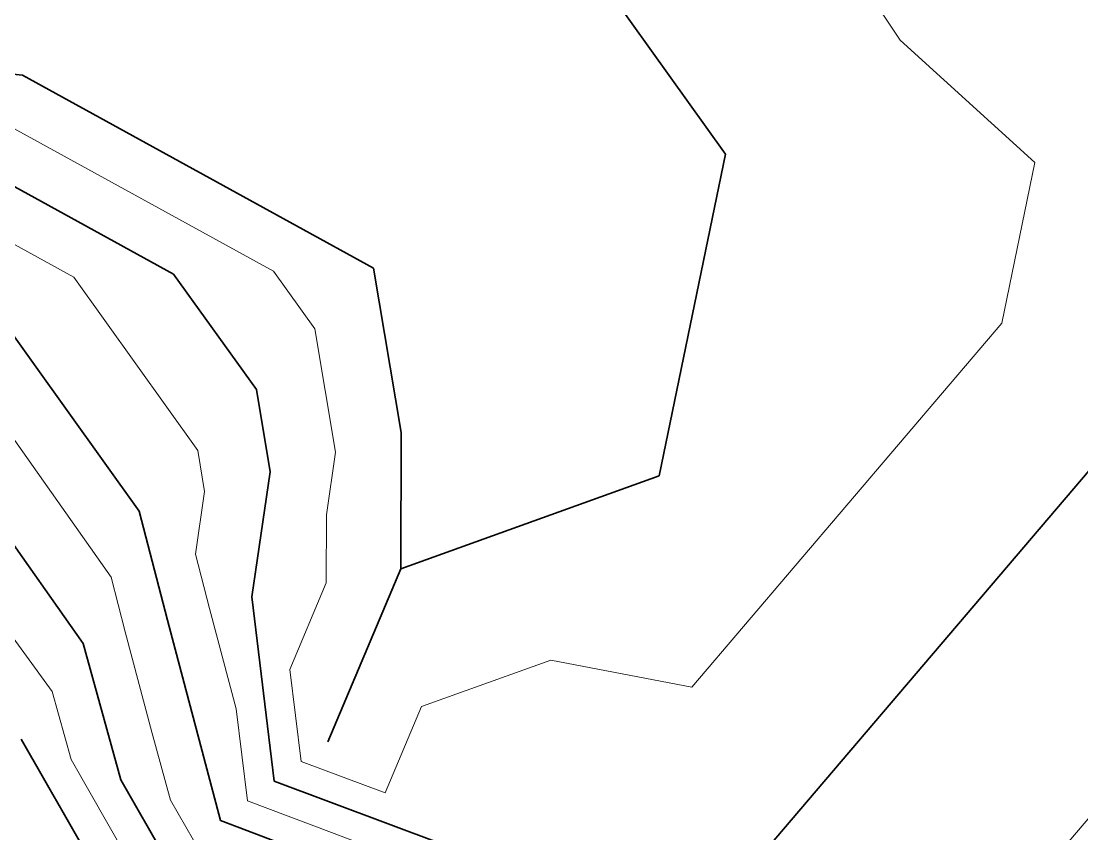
# Model space of a CAD drawing. Header units: millimetres. Extents: x -861324 to 439029, y -308065 to 694685.
# Drawn here: x 102047 to 136741, y 53515 to 80103 of the extents above; entities that cross this region are included whole.
import ezdxf

# ---------------------------------------------------------------- set-up
doc = ezdxf.new("R2010")
doc.units = ezdxf.units.MM
doc.layers.add('C-TOPO-MAJR', color=7, linetype='Continuous', lineweight=35)
doc.layers.add('C-TOPO-MINR', color=7, linetype='Continuous', lineweight=9)

msp = doc.modelspace()

# ---------------------------------------------------------------- linework, layer by layer
at = {"layer": 'C-TOPO-MAJR'}
for p, q in [((125085, 75753), (118640, 84763)), ((92659, 79352), (102088, 78334)), ((102088, 78334), (113573, 72026)), ((122917, 65227), (125085, 75753)), ((101291, 74981), (107033, 71827)), ((125044, 51390), (145327, 75214)), ((107033, 71827), (109738, 68049)), ((113573, 72026), (114473, 66646)), ((100494, 71628), (105903, 64073)), ((96228, 70863), (104075, 59741)), ((109738, 68049), (110188, 65359)), ((114473, 66646), (114464, 62179)), ((110188, 65359), (109586, 61265)), ((114464, 62179), (122917, 65227)), ((105903, 64073), (106830, 60503)), ((114464, 62179), (112081, 56526)), ((109586, 61265), (110323, 55238)), ((106830, 60503), (108564, 53950)), ((104075, 59741), (105306, 55279)), ((102047, 56608), (105054, 51359)), ((105306, 55279), (106809, 52654)), ((110323, 55238), (115824, 53173)), ((108564, 53950), (116331, 51013))]:
    msp.add_line(p, q, dxfattribs=at)
at = {"layer": 'C-TOPO-MINR'}
for p, q in [((130794, 79482), (129640, 81238)), ((135206, 75484), (130794, 79482)), ((101690, 76657), (110303, 71926)), ((134122, 70221), (135206, 75484)), ((100892, 73304), (103763, 71727)), ((110303, 71926), (111655, 70038)), ((103763, 71727), (107820, 66061)), ((123981, 58308), (134122, 70221)), ((111655, 70038), (112330, 66003)), ((101066, 67468), (104989, 61907)), ((107820, 66061), (108045, 64716)), ((112330, 66003), (112029, 63955)), ((98289, 64721), (103061, 58174)), ((108045, 64716), (107744, 62669)), ((112029, 63955), (112025, 61722)), ((107744, 62669), (108208, 60884)), ((104989, 61907), (105452, 60122)), ((112025, 61722), (110833, 58895)), ((108208, 60884), (109075, 57607)), ((105452, 60122), (106320, 56845)), ((131407, 47500), (141548, 59413)), ((115144, 57676), (119371, 59200)), ((119371, 59200), (123981, 58308)), ((110833, 58895), (111202, 55882)), ((103061, 58174), (103676, 55944)), ((109075, 57607), (109444, 54594)), ((113952, 54850), (115144, 57676)), ((106320, 56845), (106935, 54614)), ((103676, 55944), (105932, 52007)), ((111202, 55882), (113952, 54850)), ((106935, 54614), (107687, 53302)), ((109444, 54594), (112194, 53561)), ((112194, 53561), (116077, 52093))]:
    msp.add_line(p, q, dxfattribs=at)

doc.saveas('drawing.dxf')
